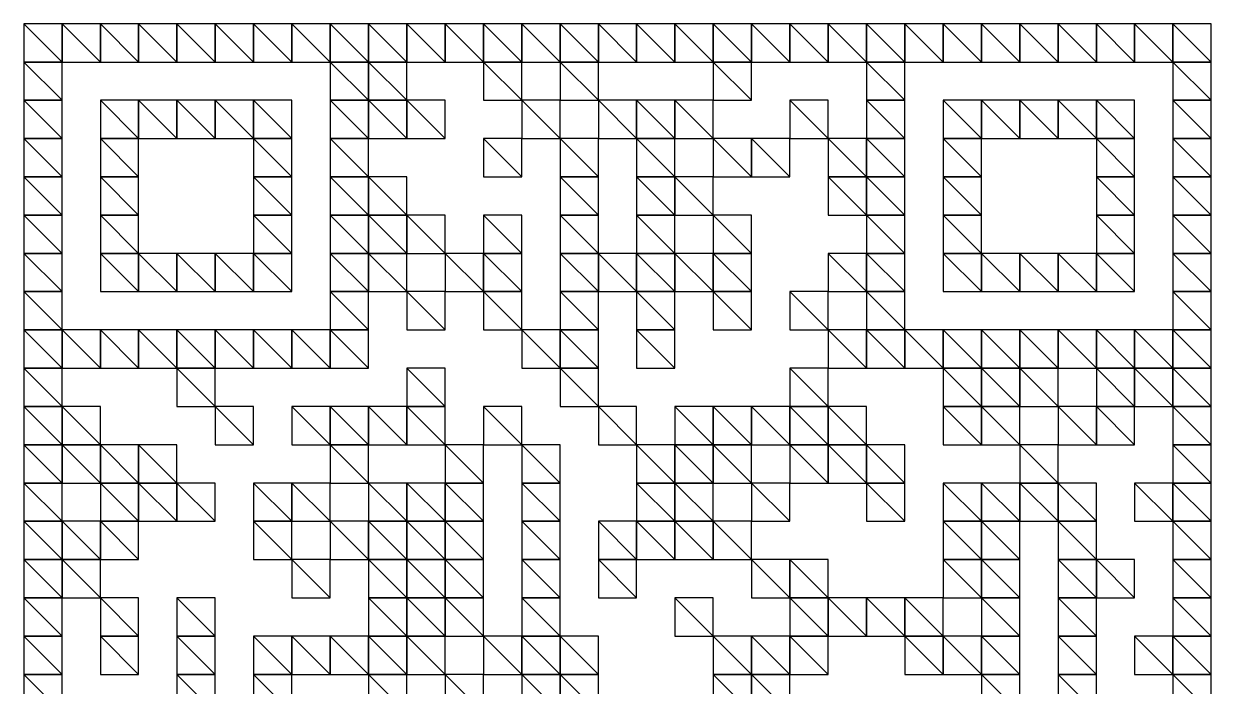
# Model space of a CAD drawing. Extents: x -50 to 50, y -50 to 50.
# Drawn here: x -50 to 50, y -5.8 to 50 of the extents above; entities that cross this region are included whole.
import ezdxf

# ---------------------------------------------------------------- set-up
doc = ezdxf.new("R2010")
doc.units = 0

msp = doc.modelspace()

# ---------------------------------------------------------------- linework, layer by layer
for points in [[(-50, 50), (-50, 46.774), (-46.774, 46.774)], [(-50, 50), (-46.774, 46.774), (-46.774, 50)], [(-46.774, 50), (-46.774, 46.774), (-43.548, 46.774)], [(-46.774, 50), (-43.548, 46.774), (-43.548, 50)], [(-43.548, 50), (-43.548, 46.774), (-40.323, 46.774)], [(-43.548, 50), (-40.323, 46.774), (-40.323, 50)], [(-40.323, 50), (-40.323, 46.774), (-37.097, 46.774)], [(-40.323, 50), (-37.097, 46.774), (-37.097, 50)], [(-37.097, 50), (-37.097, 46.774), (-33.871, 46.774)], [(-37.097, 50), (-33.871, 46.774), (-33.871, 50)], [(-33.871, 50), (-33.871, 46.774), (-30.645, 46.774)], [(-33.871, 50), (-30.645, 46.774), (-30.645, 50)], [(-30.645, 50), (-30.645, 46.774), (-27.419, 46.774)], [(-30.645, 50), (-27.419, 46.774), (-27.419, 50)], [(-27.419, 50), (-27.419, 46.774), (-24.194, 46.774)], [(-27.419, 50), (-24.194, 46.774), (-24.194, 50)], [(-24.194, 50), (-24.194, 46.774), (-20.968, 46.774)], [(-24.194, 50), (-20.968, 46.774), (-20.968, 50)], [(-20.968, 50), (-20.968, 46.774), (-17.742, 46.774)], [(-20.968, 50), (-17.742, 46.774), (-17.742, 50)], [(-17.742, 50), (-17.742, 46.774), (-14.516, 46.774)], [(-17.742, 50), (-14.516, 46.774), (-14.516, 50)], [(-14.516, 50), (-14.516, 46.774), (-11.29, 46.774)], [(-14.516, 50), (-11.29, 46.774), (-11.29, 50)], [(-11.29, 50), (-11.29, 46.774), (-8.065, 46.774)], [(-11.29, 50), (-8.065, 46.774), (-8.065, 50)], [(-8.065, 50), (-8.065, 46.774), (-4.839, 46.774)], [(-8.065, 50), (-4.839, 46.774), (-4.839, 50)], [(-4.839, 50), (-4.839, 46.774), (-1.613, 46.774)], [(-4.839, 50), (-1.613, 46.774), (-1.613, 50)], [(-1.613, 50), (-1.613, 46.774), (1.613, 46.774)], [(-1.613, 50), (1.613, 46.774), (1.613, 50)], [(1.613, 50), (1.613, 46.774), (4.839, 46.774)], [(1.613, 50), (4.839, 46.774), (4.839, 50)], [(4.839, 50), (4.839, 46.774), (8.065, 46.774)], [(4.839, 50), (8.065, 46.774), (8.065, 50)], [(8.065, 50), (8.065, 46.774), (11.29, 46.774)], [(8.065, 50), (11.29, 46.774), (11.29, 50)], [(11.29, 50), (11.29, 46.774), (14.516, 46.774)], [(11.29, 50), (14.516, 46.774), (14.516, 50)], [(14.516, 50), (14.516, 46.774), (17.742, 46.774)], [(14.516, 50), (17.742, 46.774), (17.742, 50)], [(17.742, 50), (17.742, 46.774), (20.968, 46.774)], [(17.742, 50), (20.968, 46.774), (20.968, 50)], [(20.968, 50), (20.968, 46.774), (24.194, 46.774)], [(20.968, 50), (24.194, 46.774), (24.194, 50)], [(24.194, 50), (24.194, 46.774), (27.419, 46.774)], [(24.194, 50), (27.419, 46.774), (27.419, 50)], [(27.419, 50), (27.419, 46.774), (30.645, 46.774)], [(27.419, 50), (30.645, 46.774), (30.645, 50)], [(30.645, 50), (30.645, 46.774), (33.871, 46.774)], [(30.645, 50), (33.871, 46.774), (33.871, 50)], [(33.871, 50), (33.871, 46.774), (37.097, 46.774)], [(33.871, 50), (37.097, 46.774), (37.097, 50)], [(37.097, 50), (37.097, 46.774), (40.323, 46.774)], [(37.097, 50), (40.323, 46.774), (40.323, 50)], [(40.323, 50), (40.323, 46.774), (43.548, 46.774)], [(40.323, 50), (43.548, 46.774), (43.548, 50)], [(43.548, 50), (43.548, 46.774), (46.774, 46.774)], [(43.548, 50), (46.774, 46.774), (46.774, 50)], [(46.774, 50), (46.774, 46.774), (50, 46.774)], [(46.774, 50), (50, 46.774), (50, 50)], [(-50, 46.774), (-50, 43.548), (-46.774, 43.548)], [(-50, 46.774), (-46.774, 43.548), (-46.774, 46.774)], [(-24.194, 46.774), (-24.194, 43.548), (-20.968, 43.548)], [(-24.194, 46.774), (-20.968, 43.548), (-20.968, 46.774)], [(-20.968, 46.774), (-20.968, 43.548), (-17.742, 43.548)], [(-20.968, 46.774), (-17.742, 43.548), (-17.742, 46.774)], [(-11.29, 46.774), (-11.29, 43.548), (-8.065, 43.548)], [(-11.29, 46.774), (-8.065, 43.548), (-8.065, 46.774)], [(-4.839, 46.774), (-4.839, 43.548), (-1.613, 43.548)], [(-4.839, 46.774), (-1.613, 43.548), (-1.613, 46.774)], [(8.065, 46.774), (8.065, 43.548), (11.29, 43.548)], [(8.065, 46.774), (11.29, 43.548), (11.29, 46.774)], [(20.968, 46.774), (20.968, 43.548), (24.194, 43.548)], [(20.968, 46.774), (24.194, 43.548), (24.194, 46.774)], [(46.774, 46.774), (46.774, 43.548), (50, 43.548)], [(46.774, 46.774), (50, 43.548), (50, 46.774)], [(-50, 43.548), (-50, 40.323), (-46.774, 40.323)], [(-50, 43.548), (-46.774, 40.323), (-46.774, 43.548)], [(-43.548, 43.548), (-43.548, 40.323), (-40.323, 40.323)], [(-43.548, 43.548), (-40.323, 40.323), (-40.323, 43.548)], [(-40.323, 43.548), (-40.323, 40.323), (-37.097, 40.323)], [(-40.323, 43.548), (-37.097, 40.323), (-37.097, 43.548)], [(-37.097, 43.548), (-37.097, 40.323), (-33.871, 40.323)], [(-37.097, 43.548), (-33.871, 40.323), (-33.871, 43.548)], [(-33.871, 43.548), (-33.871, 40.323), (-30.645, 40.323)], [(-33.871, 43.548), (-30.645, 40.323), (-30.645, 43.548)], [(-30.645, 43.548), (-30.645, 40.323), (-27.419, 40.323)], [(-30.645, 43.548), (-27.419, 40.323), (-27.419, 43.548)], [(-24.194, 43.548), (-24.194, 40.323), (-20.968, 40.323)], [(-24.194, 43.548), (-20.968, 40.323), (-20.968, 43.548)], [(-20.968, 43.548), (-20.968, 40.323), (-17.742, 40.323)], [(-20.968, 43.548), (-17.742, 40.323), (-17.742, 43.548)], [(-17.742, 43.548), (-17.742, 40.323), (-14.516, 40.323)], [(-17.742, 43.548), (-14.516, 40.323), (-14.516, 43.548)], [(-8.065, 43.548), (-8.065, 40.323), (-4.839, 40.323)], [(-8.065, 43.548), (-4.839, 40.323), (-4.839, 43.548)], [(-1.613, 43.548), (-1.613, 40.323), (1.613, 40.323)], [(-1.613, 43.548), (1.613, 40.323), (1.613, 43.548)], [(1.613, 43.548), (1.613, 40.323), (4.839, 40.323)], [(1.613, 43.548), (4.839, 40.323), (4.839, 43.548)], [(4.839, 43.548), (4.839, 40.323), (8.065, 40.323)], [(4.839, 43.548), (8.065, 40.323), (8.065, 43.548)], [(14.516, 43.548), (14.516, 40.323), (17.742, 40.323)], [(14.516, 43.548), (17.742, 40.323), (17.742, 43.548)], [(20.968, 43.548), (20.968, 40.323), (24.194, 40.323)], [(20.968, 43.548), (24.194, 40.323), (24.194, 43.548)], [(27.419, 43.548), (27.419, 40.323), (30.645, 40.323)], [(27.419, 43.548), (30.645, 40.323), (30.645, 43.548)], [(30.645, 43.548), (30.645, 40.323), (33.871, 40.323)], [(30.645, 43.548), (33.871, 40.323), (33.871, 43.548)], [(33.871, 43.548), (33.871, 40.323), (37.097, 40.323)], [(33.871, 43.548), (37.097, 40.323), (37.097, 43.548)], [(37.097, 43.548), (37.097, 40.323), (40.323, 40.323)], [(37.097, 43.548), (40.323, 40.323), (40.323, 43.548)], [(40.323, 43.548), (40.323, 40.323), (43.548, 40.323)], [(40.323, 43.548), (43.548, 40.323), (43.548, 43.548)], [(46.774, 43.548), (46.774, 40.323), (50, 40.323)], [(46.774, 43.548), (50, 40.323), (50, 43.548)], [(-50, 40.323), (-50, 37.097), (-46.774, 37.097)], [(-50, 40.323), (-46.774, 37.097), (-46.774, 40.323)], [(-43.548, 40.323), (-43.548, 37.097), (-40.323, 37.097)], [(-43.548, 40.323), (-40.323, 37.097), (-40.323, 40.323)], [(-30.645, 40.323), (-30.645, 37.097), (-27.419, 37.097)], [(-30.645, 40.323), (-27.419, 37.097), (-27.419, 40.323)], [(-24.194, 40.323), (-24.194, 37.097), (-20.968, 37.097)], [(-24.194, 40.323), (-20.968, 37.097), (-20.968, 40.323)], [(-11.29, 40.323), (-11.29, 37.097), (-8.065, 37.097)], [(-11.29, 40.323), (-8.065, 37.097), (-8.065, 40.323)], [(-4.839, 40.323), (-4.839, 37.097), (-1.613, 37.097)], [(-4.839, 40.323), (-1.613, 37.097), (-1.613, 40.323)], [(1.613, 40.323), (1.613, 37.097), (4.839, 37.097)], [(1.613, 40.323), (4.839, 37.097), (4.839, 40.323)], [(8.065, 40.323), (8.065, 37.097), (11.29, 37.097)], [(8.065, 40.323), (11.29, 37.097), (11.29, 40.323)], [(11.29, 40.323), (11.29, 37.097), (14.516, 37.097)], [(11.29, 40.323), (14.516, 37.097), (14.516, 40.323)], [(17.742, 40.323), (17.742, 37.097), (20.968, 37.097)], [(17.742, 40.323), (20.968, 37.097), (20.968, 40.323)], [(20.968, 40.323), (20.968, 37.097), (24.194, 37.097)], [(20.968, 40.323), (24.194, 37.097), (24.194, 40.323)], [(27.419, 40.323), (27.419, 37.097), (30.645, 37.097)], [(27.419, 40.323), (30.645, 37.097), (30.645, 40.323)], [(40.323, 40.323), (40.323, 37.097), (43.548, 37.097)], [(40.323, 40.323), (43.548, 37.097), (43.548, 40.323)], [(46.774, 40.323), (46.774, 37.097), (50, 37.097)], [(46.774, 40.323), (50, 37.097), (50, 40.323)], [(-50, 37.097), (-50, 33.871), (-46.774, 33.871)], [(-50, 37.097), (-46.774, 33.871), (-46.774, 37.097)], [(-43.548, 37.097), (-43.548, 33.871), (-40.323, 33.871)], [(-43.548, 37.097), (-40.323, 33.871), (-40.323, 37.097)], [(-30.645, 37.097), (-30.645, 33.871), (-27.419, 33.871)], [(-30.645, 37.097), (-27.419, 33.871), (-27.419, 37.097)], [(-24.194, 37.097), (-24.194, 33.871), (-20.968, 33.871)], [(-24.194, 37.097), (-20.968, 33.871), (-20.968, 37.097)], [(-20.968, 37.097), (-20.968, 33.871), (-17.742, 33.871)], [(-20.968, 37.097), (-17.742, 33.871), (-17.742, 37.097)], [(-4.839, 37.097), (-4.839, 33.871), (-1.613, 33.871)], [(-4.839, 37.097), (-1.613, 33.871), (-1.613, 37.097)], [(1.613, 37.097), (1.613, 33.871), (4.839, 33.871)], [(1.613, 37.097), (4.839, 33.871), (4.839, 37.097)], [(4.839, 37.097), (4.839, 33.871), (8.065, 33.871)], [(4.839, 37.097), (8.065, 33.871), (8.065, 37.097)], [(17.742, 37.097), (17.742, 33.871), (20.968, 33.871)], [(17.742, 37.097), (20.968, 33.871), (20.968, 37.097)], [(20.968, 37.097), (20.968, 33.871), (24.194, 33.871)], [(20.968, 37.097), (24.194, 33.871), (24.194, 37.097)], [(27.419, 37.097), (27.419, 33.871), (30.645, 33.871)], [(27.419, 37.097), (30.645, 33.871), (30.645, 37.097)], [(40.323, 37.097), (40.323, 33.871), (43.548, 33.871)], [(40.323, 37.097), (43.548, 33.871), (43.548, 37.097)], [(46.774, 37.097), (46.774, 33.871), (50, 33.871)], [(46.774, 37.097), (50, 33.871), (50, 37.097)], [(-50, 33.871), (-50, 30.645), (-46.774, 30.645)], [(-50, 33.871), (-46.774, 30.645), (-46.774, 33.871)], [(-43.548, 33.871), (-43.548, 30.645), (-40.323, 30.645)], [(-43.548, 33.871), (-40.323, 30.645), (-40.323, 33.871)], [(-30.645, 33.871), (-30.645, 30.645), (-27.419, 30.645)], [(-30.645, 33.871), (-27.419, 30.645), (-27.419, 33.871)], [(-24.194, 33.871), (-24.194, 30.645), (-20.968, 30.645)], [(-24.194, 33.871), (-20.968, 30.645), (-20.968, 33.871)], [(-20.968, 33.871), (-20.968, 30.645), (-17.742, 30.645)], [(-20.968, 33.871), (-17.742, 30.645), (-17.742, 33.871)], [(-17.742, 33.871), (-17.742, 30.645), (-14.516, 30.645)], [(-17.742, 33.871), (-14.516, 30.645), (-14.516, 33.871)], [(-11.29, 33.871), (-11.29, 30.645), (-8.065, 30.645)], [(-11.29, 33.871), (-8.065, 30.645), (-8.065, 33.871)], [(-4.839, 33.871), (-4.839, 30.645), (-1.613, 30.645)], [(-4.839, 33.871), (-1.613, 30.645), (-1.613, 33.871)], [(1.613, 33.871), (1.613, 30.645), (4.839, 30.645)], [(1.613, 33.871), (4.839, 30.645), (4.839, 33.871)], [(8.065, 33.871), (8.065, 30.645), (11.29, 30.645)], [(8.065, 33.871), (11.29, 30.645), (11.29, 33.871)], [(20.968, 33.871), (20.968, 30.645), (24.194, 30.645)], [(20.968, 33.871), (24.194, 30.645), (24.194, 33.871)], [(27.419, 33.871), (27.419, 30.645), (30.645, 30.645)], [(27.419, 33.871), (30.645, 30.645), (30.645, 33.871)], [(40.323, 33.871), (40.323, 30.645), (43.548, 30.645)], [(40.323, 33.871), (43.548, 30.645), (43.548, 33.871)], [(46.774, 33.871), (46.774, 30.645), (50, 30.645)], [(46.774, 33.871), (50, 30.645), (50, 33.871)], [(-50, 30.645), (-50, 27.419), (-46.774, 27.419)], [(-50, 30.645), (-46.774, 27.419), (-46.774, 30.645)], [(-43.548, 30.645), (-43.548, 27.419), (-40.323, 27.419)], [(-43.548, 30.645), (-40.323, 27.419), (-40.323, 30.645)], [(-40.323, 30.645), (-40.323, 27.419), (-37.097, 27.419)], [(-40.323, 30.645), (-37.097, 27.419), (-37.097, 30.645)], [(-37.097, 30.645), (-37.097, 27.419), (-33.871, 27.419)], [(-37.097, 30.645), (-33.871, 27.419), (-33.871, 30.645)], [(-33.871, 30.645), (-33.871, 27.419), (-30.645, 27.419)], [(-33.871, 30.645), (-30.645, 27.419), (-30.645, 30.645)], [(-30.645, 30.645), (-30.645, 27.419), (-27.419, 27.419)], [(-30.645, 30.645), (-27.419, 27.419), (-27.419, 30.645)], [(-24.194, 30.645), (-24.194, 27.419), (-20.968, 27.419)], [(-24.194, 30.645), (-20.968, 27.419), (-20.968, 30.645)], [(-20.968, 30.645), (-20.968, 27.419), (-17.742, 27.419)], [(-20.968, 30.645), (-17.742, 27.419), (-17.742, 30.645)], [(-14.516, 30.645), (-14.516, 27.419), (-11.29, 27.419)], [(-14.516, 30.645), (-11.29, 27.419), (-11.29, 30.645)], [(-11.29, 30.645), (-11.29, 27.419), (-8.065, 27.419)], [(-11.29, 30.645), (-8.065, 27.419), (-8.065, 30.645)], [(-4.839, 30.645), (-4.839, 27.419), (-1.613, 27.419)], [(-4.839, 30.645), (-1.613, 27.419), (-1.613, 30.645)], [(-1.613, 30.645), (-1.613, 27.419), (1.613, 27.419)], [(-1.613, 30.645), (1.613, 27.419), (1.613, 30.645)], [(1.613, 30.645), (1.613, 27.419), (4.839, 27.419)], [(1.613, 30.645), (4.839, 27.419), (4.839, 30.645)], [(4.839, 30.645), (4.839, 27.419), (8.065, 27.419)], [(4.839, 30.645), (8.065, 27.419), (8.065, 30.645)], [(8.065, 30.645), (8.065, 27.419), (11.29, 27.419)], [(8.065, 30.645), (11.29, 27.419), (11.29, 30.645)], [(17.742, 30.645), (17.742, 27.419), (20.968, 27.419)], [(17.742, 30.645), (20.968, 27.419), (20.968, 30.645)], [(20.968, 30.645), (20.968, 27.419), (24.194, 27.419)], [(20.968, 30.645), (24.194, 27.419), (24.194, 30.645)], [(27.419, 30.645), (27.419, 27.419), (30.645, 27.419)], [(27.419, 30.645), (30.645, 27.419), (30.645, 30.645)], [(30.645, 30.645), (30.645, 27.419), (33.871, 27.419)], [(30.645, 30.645), (33.871, 27.419), (33.871, 30.645)], [(33.871, 30.645), (33.871, 27.419), (37.097, 27.419)], [(33.871, 30.645), (37.097, 27.419), (37.097, 30.645)], [(37.097, 30.645), (37.097, 27.419), (40.323, 27.419)], [(37.097, 30.645), (40.323, 27.419), (40.323, 30.645)], [(40.323, 30.645), (40.323, 27.419), (43.548, 27.419)], [(40.323, 30.645), (43.548, 27.419), (43.548, 30.645)], [(46.774, 30.645), (46.774, 27.419), (50, 27.419)], [(46.774, 30.645), (50, 27.419), (50, 30.645)], [(-50, 27.419), (-50, 24.194), (-46.774, 24.194)], [(-50, 27.419), (-46.774, 24.194), (-46.774, 27.419)], [(-24.194, 27.419), (-24.194, 24.194), (-20.968, 24.194)], [(-24.194, 27.419), (-20.968, 24.194), (-20.968, 27.419)], [(-17.742, 27.419), (-17.742, 24.194), (-14.516, 24.194)], [(-17.742, 27.419), (-14.516, 24.194), (-14.516, 27.419)], [(-11.29, 27.419), (-11.29, 24.194), (-8.065, 24.194)], [(-11.29, 27.419), (-8.065, 24.194), (-8.065, 27.419)], [(-4.839, 27.419), (-4.839, 24.194), (-1.613, 24.194)], [(-4.839, 27.419), (-1.613, 24.194), (-1.613, 27.419)], [(1.613, 27.419), (1.613, 24.194), (4.839, 24.194)], [(1.613, 27.419), (4.839, 24.194), (4.839, 27.419)], [(8.065, 27.419), (8.065, 24.194), (11.29, 24.194)], [(8.065, 27.419), (11.29, 24.194), (11.29, 27.419)], [(14.516, 27.419), (14.516, 24.194), (17.742, 24.194)], [(14.516, 27.419), (17.742, 24.194), (17.742, 27.419)], [(20.968, 27.419), (20.968, 24.194), (24.194, 24.194)], [(20.968, 27.419), (24.194, 24.194), (24.194, 27.419)], [(46.774, 27.419), (46.774, 24.194), (50, 24.194)], [(46.774, 27.419), (50, 24.194), (50, 27.419)], [(-50, 24.194), (-50, 20.968), (-46.774, 20.968)], [(-50, 24.194), (-46.774, 20.968), (-46.774, 24.194)], [(-46.774, 24.194), (-46.774, 20.968), (-43.548, 20.968)], [(-46.774, 24.194), (-43.548, 20.968), (-43.548, 24.194)], [(-43.548, 24.194), (-43.548, 20.968), (-40.323, 20.968)], [(-43.548, 24.194), (-40.323, 20.968), (-40.323, 24.194)], [(-40.323, 24.194), (-40.323, 20.968), (-37.097, 20.968)], [(-40.323, 24.194), (-37.097, 20.968), (-37.097, 24.194)], [(-37.097, 24.194), (-37.097, 20.968), (-33.871, 20.968)], [(-37.097, 24.194), (-33.871, 20.968), (-33.871, 24.194)], [(-33.871, 24.194), (-33.871, 20.968), (-30.645, 20.968)], [(-33.871, 24.194), (-30.645, 20.968), (-30.645, 24.194)], [(-30.645, 24.194), (-30.645, 20.968), (-27.419, 20.968)], [(-30.645, 24.194), (-27.419, 20.968), (-27.419, 24.194)], [(-27.419, 24.194), (-27.419, 20.968), (-24.194, 20.968)], [(-27.419, 24.194), (-24.194, 20.968), (-24.194, 24.194)], [(-24.194, 24.194), (-24.194, 20.968), (-20.968, 20.968)], [(-24.194, 24.194), (-20.968, 20.968), (-20.968, 24.194)], [(-8.065, 24.194), (-8.065, 20.968), (-4.839, 20.968)], [(-8.065, 24.194), (-4.839, 20.968), (-4.839, 24.194)], [(-4.839, 24.194), (-4.839, 20.968), (-1.613, 20.968)], [(-4.839, 24.194), (-1.613, 20.968), (-1.613, 24.194)], [(1.613, 24.194), (1.613, 20.968), (4.839, 20.968)], [(1.613, 24.194), (4.839, 20.968), (4.839, 24.194)], [(17.742, 24.194), (17.742, 20.968), (20.968, 20.968)], [(17.742, 24.194), (20.968, 20.968), (20.968, 24.194)], [(20.968, 24.194), (20.968, 20.968), (24.194, 20.968)], [(20.968, 24.194), (24.194, 20.968), (24.194, 24.194)], [(24.194, 24.194), (24.194, 20.968), (27.419, 20.968)], [(24.194, 24.194), (27.419, 20.968), (27.419, 24.194)], [(27.419, 24.194), (27.419, 20.968), (30.645, 20.968)], [(27.419, 24.194), (30.645, 20.968), (30.645, 24.194)], [(30.645, 24.194), (30.645, 20.968), (33.871, 20.968)], [(30.645, 24.194), (33.871, 20.968), (33.871, 24.194)], [(33.871, 24.194), (33.871, 20.968), (37.097, 20.968)], [(33.871, 24.194), (37.097, 20.968), (37.097, 24.194)], [(37.097, 24.194), (37.097, 20.968), (40.323, 20.968)], [(37.097, 24.194), (40.323, 20.968), (40.323, 24.194)], [(40.323, 24.194), (40.323, 20.968), (43.548, 20.968)], [(40.323, 24.194), (43.548, 20.968), (43.548, 24.194)], [(43.548, 24.194), (43.548, 20.968), (46.774, 20.968)], [(43.548, 24.194), (46.774, 20.968), (46.774, 24.194)], [(46.774, 24.194), (46.774, 20.968), (50, 20.968)], [(46.774, 24.194), (50, 20.968), (50, 24.194)], [(-50, 20.968), (-50, 17.742), (-46.774, 17.742)], [(-50, 20.968), (-46.774, 17.742), (-46.774, 20.968)], [(-37.097, 20.968), (-37.097, 17.742), (-33.871, 17.742)], [(-37.097, 20.968), (-33.871, 17.742), (-33.871, 20.968)], [(-17.742, 20.968), (-17.742, 17.742), (-14.516, 17.742)], [(-17.742, 20.968), (-14.516, 17.742), (-14.516, 20.968)], [(-4.839, 20.968), (-4.839, 17.742), (-1.613, 17.742)], [(-4.839, 20.968), (-1.613, 17.742), (-1.613, 20.968)], [(14.516, 20.968), (14.516, 17.742), (17.742, 17.742)], [(14.516, 20.968), (17.742, 17.742), (17.742, 20.968)], [(27.419, 20.968), (27.419, 17.742), (30.645, 17.742)], [(27.419, 20.968), (30.645, 17.742), (30.645, 20.968)], [(30.645, 20.968), (30.645, 17.742), (33.871, 17.742)], [(30.645, 20.968), (33.871, 17.742), (33.871, 20.968)], [(33.871, 20.968), (33.871, 17.742), (37.097, 17.742)], [(33.871, 20.968), (37.097, 17.742), (37.097, 20.968)], [(40.323, 20.968), (40.323, 17.742), (43.548, 17.742)], [(40.323, 20.968), (43.548, 17.742), (43.548, 20.968)], [(43.548, 20.968), (43.548, 17.742), (46.774, 17.742)], [(43.548, 20.968), (46.774, 17.742), (46.774, 20.968)], [(46.774, 20.968), (46.774, 17.742), (50, 17.742)], [(46.774, 20.968), (50, 17.742), (50, 20.968)], [(-50, 17.742), (-50, 14.516), (-46.774, 14.516)], [(-50, 17.742), (-46.774, 14.516), (-46.774, 17.742)], [(-46.774, 17.742), (-46.774, 14.516), (-43.548, 14.516)], [(-46.774, 17.742), (-43.548, 14.516), (-43.548, 17.742)], [(-33.871, 17.742), (-33.871, 14.516), (-30.645, 14.516)], [(-33.871, 17.742), (-30.645, 14.516), (-30.645, 17.742)], [(-27.419, 17.742), (-27.419, 14.516), (-24.194, 14.516)], [(-27.419, 17.742), (-24.194, 14.516), (-24.194, 17.742)], [(-24.194, 17.742), (-24.194, 14.516), (-20.968, 14.516)], [(-24.194, 17.742), (-20.968, 14.516), (-20.968, 17.742)], [(-20.968, 17.742), (-20.968, 14.516), (-17.742, 14.516)], [(-20.968, 17.742), (-17.742, 14.516), (-17.742, 17.742)], [(-17.742, 17.742), (-17.742, 14.516), (-14.516, 14.516)], [(-17.742, 17.742), (-14.516, 14.516), (-14.516, 17.742)], [(-11.29, 17.742), (-11.29, 14.516), (-8.065, 14.516)], [(-11.29, 17.742), (-8.065, 14.516), (-8.065, 17.742)], [(-1.613, 17.742), (-1.613, 14.516), (1.613, 14.516)], [(-1.613, 17.742), (1.613, 14.516), (1.613, 17.742)], [(4.839, 17.742), (4.839, 14.516), (8.065, 14.516)], [(4.839, 17.742), (8.065, 14.516), (8.065, 17.742)], [(8.065, 17.742), (8.065, 14.516), (11.29, 14.516)], [(8.065, 17.742), (11.29, 14.516), (11.29, 17.742)], [(11.29, 17.742), (11.29, 14.516), (14.516, 14.516)], [(11.29, 17.742), (14.516, 14.516), (14.516, 17.742)], [(14.516, 17.742), (14.516, 14.516), (17.742, 14.516)], [(14.516, 17.742), (17.742, 14.516), (17.742, 17.742)], [(17.742, 17.742), (17.742, 14.516), (20.968, 14.516)], [(17.742, 17.742), (20.968, 14.516), (20.968, 17.742)], [(27.419, 17.742), (27.419, 14.516), (30.645, 14.516)], [(27.419, 17.742), (30.645, 14.516), (30.645, 17.742)], [(30.645, 17.742), (30.645, 14.516), (33.871, 14.516)], [(30.645, 17.742), (33.871, 14.516), (33.871, 17.742)], [(37.097, 17.742), (37.097, 14.516), (40.323, 14.516)], [(37.097, 17.742), (40.323, 14.516), (40.323, 17.742)], [(40.323, 17.742), (40.323, 14.516), (43.548, 14.516)], [(40.323, 17.742), (43.548, 14.516), (43.548, 17.742)], [(46.774, 17.742), (46.774, 14.516), (50, 14.516)], [(46.774, 17.742), (50, 14.516), (50, 17.742)], [(-50, 14.516), (-50, 11.29), (-46.774, 11.29)], [(-50, 14.516), (-46.774, 11.29), (-46.774, 14.516)], [(-46.774, 14.516), (-46.774, 11.29), (-43.548, 11.29)], [(-46.774, 14.516), (-43.548, 11.29), (-43.548, 14.516)], [(-43.548, 14.516), (-43.548, 11.29), (-40.323, 11.29)], [(-43.548, 14.516), (-40.323, 11.29), (-40.323, 14.516)], [(-40.323, 14.516), (-40.323, 11.29), (-37.097, 11.29)], [(-40.323, 14.516), (-37.097, 11.29), (-37.097, 14.516)], [(-24.194, 14.516), (-24.194, 11.29), (-20.968, 11.29)], [(-24.194, 14.516), (-20.968, 11.29), (-20.968, 14.516)], [(-14.516, 14.516), (-14.516, 11.29), (-11.29, 11.29)], [(-14.516, 14.516), (-11.29, 11.29), (-11.29, 14.516)], [(-8.065, 14.516), (-8.065, 11.29), (-4.839, 11.29)], [(-8.065, 14.516), (-4.839, 11.29), (-4.839, 14.516)], [(1.613, 14.516), (1.613, 11.29), (4.839, 11.29)], [(1.613, 14.516), (4.839, 11.29), (4.839, 14.516)], [(4.839, 14.516), (4.839, 11.29), (8.065, 11.29)], [(4.839, 14.516), (8.065, 11.29), (8.065, 14.516)], [(8.065, 14.516), (8.065, 11.29), (11.29, 11.29)], [(8.065, 14.516), (11.29, 11.29), (11.29, 14.516)], [(14.516, 14.516), (14.516, 11.29), (17.742, 11.29)], [(14.516, 14.516), (17.742, 11.29), (17.742, 14.516)], [(17.742, 14.516), (17.742, 11.29), (20.968, 11.29)], [(17.742, 14.516), (20.968, 11.29), (20.968, 14.516)], [(20.968, 14.516), (20.968, 11.29), (24.194, 11.29)], [(20.968, 14.516), (24.194, 11.29), (24.194, 14.516)], [(33.871, 14.516), (33.871, 11.29), (37.097, 11.29)], [(33.871, 14.516), (37.097, 11.29), (37.097, 14.516)], [(46.774, 14.516), (46.774, 11.29), (50, 11.29)], [(46.774, 14.516), (50, 11.29), (50, 14.516)], [(-50, 11.29), (-50, 8.065), (-46.774, 8.065)], [(-50, 11.29), (-46.774, 8.065), (-46.774, 11.29)], [(-43.548, 11.29), (-43.548, 8.065), (-40.323, 8.065)], [(-43.548, 11.29), (-40.323, 8.065), (-40.323, 11.29)], [(-40.323, 11.29), (-40.323, 8.065), (-37.097, 8.065)], [(-40.323, 11.29), (-37.097, 8.065), (-37.097, 11.29)], [(-37.097, 11.29), (-37.097, 8.065), (-33.871, 8.065)], [(-37.097, 11.29), (-33.871, 8.065), (-33.871, 11.29)], [(-30.645, 11.29), (-30.645, 8.065), (-27.419, 8.065)], [(-30.645, 11.29), (-27.419, 8.065), (-27.419, 11.29)], [(-27.419, 11.29), (-27.419, 8.065), (-24.194, 8.065)], [(-27.419, 11.29), (-24.194, 8.065), (-24.194, 11.29)], [(-20.968, 11.29), (-20.968, 8.065), (-17.742, 8.065)], [(-20.968, 11.29), (-17.742, 8.065), (-17.742, 11.29)], [(-17.742, 11.29), (-17.742, 8.065), (-14.516, 8.065)], [(-17.742, 11.29), (-14.516, 8.065), (-14.516, 11.29)], [(-14.516, 11.29), (-14.516, 8.065), (-11.29, 8.065)], [(-14.516, 11.29), (-11.29, 8.065), (-11.29, 11.29)], [(-8.065, 11.29), (-8.065, 8.065), (-4.839, 8.065)], [(-8.065, 11.29), (-4.839, 8.065), (-4.839, 11.29)], [(1.613, 11.29), (1.613, 8.065), (4.839, 8.065)], [(1.613, 11.29), (4.839, 8.065), (4.839, 11.29)], [(4.839, 11.29), (4.839, 8.065), (8.065, 8.065)], [(4.839, 11.29), (8.065, 8.065), (8.065, 11.29)], [(11.29, 11.29), (11.29, 8.065), (14.516, 8.065)], [(11.29, 11.29), (14.516, 8.065), (14.516, 11.29)], [(20.968, 11.29), (20.968, 8.065), (24.194, 8.065)], [(20.968, 11.29), (24.194, 8.065), (24.194, 11.29)], [(27.419, 11.29), (27.419, 8.065), (30.645, 8.065)], [(27.419, 11.29), (30.645, 8.065), (30.645, 11.29)], [(30.645, 11.29), (30.645, 8.065), (33.871, 8.065)], [(30.645, 11.29), (33.871, 8.065), (33.871, 11.29)], [(33.871, 11.29), (33.871, 8.065), (37.097, 8.065)], [(33.871, 11.29), (37.097, 8.065), (37.097, 11.29)], [(37.097, 11.29), (37.097, 8.065), (40.323, 8.065)], [(37.097, 11.29), (40.323, 8.065), (40.323, 11.29)], [(43.548, 11.29), (43.548, 8.065), (46.774, 8.065)], [(43.548, 11.29), (46.774, 8.065), (46.774, 11.29)], [(46.774, 11.29), (46.774, 8.065), (50, 8.065)], [(46.774, 11.29), (50, 8.065), (50, 11.29)], [(-50, 8.065), (-50, 4.839), (-46.774, 4.839)], [(-50, 8.065), (-46.774, 4.839), (-46.774, 8.065)], [(-46.774, 8.065), (-46.774, 4.839), (-43.548, 4.839)], [(-46.774, 8.065), (-43.548, 4.839), (-43.548, 8.065)], [(-43.548, 8.065), (-43.548, 4.839), (-40.323, 4.839)], [(-43.548, 8.065), (-40.323, 4.839), (-40.323, 8.065)], [(-30.645, 8.065), (-30.645, 4.839), (-27.419, 4.839)], [(-30.645, 8.065), (-27.419, 4.839), (-27.419, 8.065)], [(-24.194, 8.065), (-24.194, 4.839), (-20.968, 4.839)], [(-24.194, 8.065), (-20.968, 4.839), (-20.968, 8.065)], [(-20.968, 8.065), (-20.968, 4.839), (-17.742, 4.839)], [(-20.968, 8.065), (-17.742, 4.839), (-17.742, 8.065)], [(-17.742, 8.065), (-17.742, 4.839), (-14.516, 4.839)], [(-17.742, 8.065), (-14.516, 4.839), (-14.516, 8.065)], [(-14.516, 8.065), (-14.516, 4.839), (-11.29, 4.839)], [(-14.516, 8.065), (-11.29, 4.839), (-11.29, 8.065)], [(-8.065, 8.065), (-8.065, 4.839), (-4.839, 4.839)], [(-8.065, 8.065), (-4.839, 4.839), (-4.839, 8.065)], [(-1.613, 8.065), (-1.613, 4.839), (1.613, 4.839)], [(-1.613, 8.065), (1.613, 4.839), (1.613, 8.065)], [(1.613, 8.065), (1.613, 4.839), (4.839, 4.839)], [(1.613, 8.065), (4.839, 4.839), (4.839, 8.065)], [(4.839, 8.065), (4.839, 4.839), (8.065, 4.839)], [(4.839, 8.065), (8.065, 4.839), (8.065, 8.065)], [(8.065, 8.065), (8.065, 4.839), (11.29, 4.839)], [(8.065, 8.065), (11.29, 4.839), (11.29, 8.065)], [(27.419, 8.065), (27.419, 4.839), (30.645, 4.839)], [(27.419, 8.065), (30.645, 4.839), (30.645, 8.065)], [(30.645, 8.065), (30.645, 4.839), (33.871, 4.839)], [(30.645, 8.065), (33.871, 4.839), (33.871, 8.065)], [(37.097, 8.065), (37.097, 4.839), (40.323, 4.839)], [(37.097, 8.065), (40.323, 4.839), (40.323, 8.065)], [(46.774, 8.065), (46.774, 4.839), (50, 4.839)], [(46.774, 8.065), (50, 4.839), (50, 8.065)], [(-50, 4.839), (-50, 1.613), (-46.774, 1.613)], [(-50, 4.839), (-46.774, 1.613), (-46.774, 4.839)], [(-46.774, 4.839), (-46.774, 1.613), (-43.548, 1.613)], [(-46.774, 4.839), (-43.548, 1.613), (-43.548, 4.839)], [(-27.419, 4.839), (-27.419, 1.613), (-24.194, 1.613)], [(-27.419, 4.839), (-24.194, 1.613), (-24.194, 4.839)], [(-20.968, 4.839), (-20.968, 1.613), (-17.742, 1.613)], [(-20.968, 4.839), (-17.742, 1.613), (-17.742, 4.839)], [(-17.742, 4.839), (-17.742, 1.613), (-14.516, 1.613)], [(-17.742, 4.839), (-14.516, 1.613), (-14.516, 4.839)], [(-14.516, 4.839), (-14.516, 1.613), (-11.29, 1.613)], [(-14.516, 4.839), (-11.29, 1.613), (-11.29, 4.839)], [(-8.065, 4.839), (-8.065, 1.613), (-4.839, 1.613)], [(-8.065, 4.839), (-4.839, 1.613), (-4.839, 4.839)], [(-1.613, 4.839), (-1.613, 1.613), (1.613, 1.613)], [(-1.613, 4.839), (1.613, 1.613), (1.613, 4.839)], [(11.29, 4.839), (11.29, 1.613), (14.516, 1.613)], [(11.29, 4.839), (14.516, 1.613), (14.516, 4.839)], [(14.516, 4.839), (14.516, 1.613), (17.742, 1.613)], [(14.516, 4.839), (17.742, 1.613), (17.742, 4.839)], [(27.419, 4.839), (27.419, 1.613), (30.645, 1.613)], [(27.419, 4.839), (30.645, 1.613), (30.645, 4.839)], [(30.645, 4.839), (30.645, 1.613), (33.871, 1.613)], [(30.645, 4.839), (33.871, 1.613), (33.871, 4.839)], [(37.097, 4.839), (37.097, 1.613), (40.323, 1.613)], [(37.097, 4.839), (40.323, 1.613), (40.323, 4.839)], [(40.323, 4.839), (40.323, 1.613), (43.548, 1.613)], [(40.323, 4.839), (43.548, 1.613), (43.548, 4.839)], [(46.774, 4.839), (46.774, 1.613), (50, 1.613)], [(46.774, 4.839), (50, 1.613), (50, 4.839)], [(-50, 1.613), (-50, -1.613), (-46.774, -1.613)], [(-50, 1.613), (-46.774, -1.613), (-46.774, 1.613)], [(-43.548, 1.613), (-43.548, -1.613), (-40.323, -1.613)], [(-43.548, 1.613), (-40.323, -1.613), (-40.323, 1.613)], [(-37.097, 1.613), (-37.097, -1.613), (-33.871, -1.613)], [(-37.097, 1.613), (-33.871, -1.613), (-33.871, 1.613)], [(-20.968, 1.613), (-20.968, -1.613), (-17.742, -1.613)], [(-20.968, 1.613), (-17.742, -1.613), (-17.742, 1.613)], [(-17.742, 1.613), (-17.742, -1.613), (-14.516, -1.613)], [(-17.742, 1.613), (-14.516, -1.613), (-14.516, 1.613)], [(-14.516, 1.613), (-14.516, -1.613), (-11.29, -1.613)], [(-14.516, 1.613), (-11.29, -1.613), (-11.29, 1.613)], [(-8.065, 1.613), (-8.065, -1.613), (-4.839, -1.613)], [(-8.065, 1.613), (-4.839, -1.613), (-4.839, 1.613)], [(4.839, 1.613), (4.839, -1.613), (8.065, -1.613)], [(4.839, 1.613), (8.065, -1.613), (8.065, 1.613)], [(14.516, 1.613), (14.516, -1.613), (17.742, -1.613)], [(14.516, 1.613), (17.742, -1.613), (17.742, 1.613)], [(17.742, 1.613), (17.742, -1.613), (20.968, -1.613)], [(17.742, 1.613), (20.968, -1.613), (20.968, 1.613)], [(20.968, 1.613), (20.968, -1.613), (24.194, -1.613)], [(20.968, 1.613), (24.194, -1.613), (24.194, 1.613)], [(24.194, 1.613), (24.194, -1.613), (27.419, -1.613)], [(24.194, 1.613), (27.419, -1.613), (27.419, 1.613)], [(30.645, 1.613), (30.645, -1.613), (33.871, -1.613)], [(30.645, 1.613), (33.871, -1.613), (33.871, 1.613)], [(37.097, 1.613), (37.097, -1.613), (40.323, -1.613)], [(37.097, 1.613), (40.323, -1.613), (40.323, 1.613)], [(46.774, 1.613), (46.774, -1.613), (50, -1.613)], [(46.774, 1.613), (50, -1.613), (50, 1.613)], [(-50, -1.613), (-50, -4.839), (-46.774, -4.839)], [(-50, -1.613), (-46.774, -4.839), (-46.774, -1.613)], [(-43.548, -1.613), (-43.548, -4.839), (-40.323, -4.839)], [(-43.548, -1.613), (-40.323, -4.839), (-40.323, -1.613)], [(-37.097, -1.613), (-37.097, -4.839), (-33.871, -4.839)], [(-37.097, -1.613), (-33.871, -4.839), (-33.871, -1.613)], [(-30.645, -1.613), (-30.645, -4.839), (-27.419, -4.839)], [(-30.645, -1.613), (-27.419, -4.839), (-27.419, -1.613)], [(-27.419, -1.613), (-27.419, -4.839), (-24.194, -4.839)], [(-27.419, -1.613), (-24.194, -4.839), (-24.194, -1.613)], [(-24.194, -1.613), (-24.194, -4.839), (-20.968, -4.839)], [(-24.194, -1.613), (-20.968, -4.839), (-20.968, -1.613)], [(-20.968, -1.613), (-20.968, -4.839), (-17.742, -4.839)], [(-20.968, -1.613), (-17.742, -4.839), (-17.742, -1.613)], [(-17.742, -1.613), (-17.742, -4.839), (-14.516, -4.839)], [(-17.742, -1.613), (-14.516, -4.839), (-14.516, -1.613)], [(-11.29, -1.613), (-11.29, -4.839), (-8.065, -4.839)], [(-11.29, -1.613), (-8.065, -4.839), (-8.065, -1.613)], [(-8.065, -1.613), (-8.065, -4.839), (-4.839, -4.839)], [(-8.065, -1.613), (-4.839, -4.839), (-4.839, -1.613)], [(-4.839, -1.613), (-4.839, -4.839), (-1.613, -4.839)], [(-4.839, -1.613), (-1.613, -4.839), (-1.613, -1.613)], [(8.065, -1.613), (8.065, -4.839), (11.29, -4.839)], [(8.065, -1.613), (11.29, -4.839), (11.29, -1.613)], [(11.29, -1.613), (11.29, -4.839), (14.516, -4.839)], [(11.29, -1.613), (14.516, -4.839), (14.516, -1.613)], [(14.516, -1.613), (14.516, -4.839), (17.742, -4.839)], [(14.516, -1.613), (17.742, -4.839), (17.742, -1.613)], [(24.194, -1.613), (24.194, -4.839), (27.419, -4.839)], [(24.194, -1.613), (27.419, -4.839), (27.419, -1.613)], [(27.419, -1.613), (27.419, -4.839), (30.645, -4.839)], [(27.419, -1.613), (30.645, -4.839), (30.645, -1.613)], [(30.645, -1.613), (30.645, -4.839), (33.871, -4.839)], [(30.645, -1.613), (33.871, -4.839), (33.871, -1.613)], [(37.097, -1.613), (37.097, -4.839), (40.323, -4.839)], [(37.097, -1.613), (40.323, -4.839), (40.323, -1.613)], [(43.548, -1.613), (43.548, -4.839), (46.774, -4.839)], [(43.548, -1.613), (46.774, -4.839), (46.774, -1.613)], [(46.774, -1.613), (46.774, -4.839), (50, -4.839)], [(46.774, -1.613), (50, -4.839), (50, -1.613)], [(-50, -4.839), (-50, -8.065), (-46.774, -8.065)], [(-50, -4.839), (-46.774, -8.065), (-46.774, -4.839)], [(-37.097, -4.839), (-37.097, -8.065), (-33.871, -8.065)], [(-37.097, -4.839), (-33.871, -8.065), (-33.871, -4.839)], [(-30.645, -4.839), (-30.645, -8.065), (-27.419, -8.065)], [(-30.645, -4.839), (-27.419, -8.065), (-27.419, -4.839)], [(-20.968, -4.839), (-20.968, -8.065), (-17.742, -8.065)], [(-20.968, -4.839), (-17.742, -8.065), (-17.742, -4.839)], [(-14.516, -4.839), (-14.516, -8.065), (-11.29, -8.065)], [(-14.516, -4.839), (-11.29, -8.065), (-11.29, -4.839)], [(-8.065, -4.839), (-8.065, -8.065), (-4.839, -8.065)], [(-8.065, -4.839), (-4.839, -8.065), (-4.839, -4.839)], [(-4.839, -4.839), (-4.839, -8.065), (-1.613, -8.065)], [(-4.839, -4.839), (-1.613, -8.065), (-1.613, -4.839)], [(8.065, -4.839), (8.065, -8.065), (11.29, -8.065)], [(8.065, -4.839), (11.29, -8.065), (11.29, -4.839)], [(11.29, -4.839), (11.29, -8.065), (14.516, -8.065)], [(11.29, -4.839), (14.516, -8.065), (14.516, -4.839)], [(30.645, -4.839), (30.645, -8.065), (33.871, -8.065)], [(30.645, -4.839), (33.871, -8.065), (33.871, -4.839)], [(37.097, -4.839), (37.097, -8.065), (40.323, -8.065)], [(37.097, -4.839), (40.323, -8.065), (40.323, -4.839)], [(46.774, -4.839), (46.774, -8.065), (50, -8.065)], [(46.774, -4.839), (50, -8.065), (50, -4.839)]]:
    msp.add_3dface(points)

doc.saveas('drawing.dxf')
